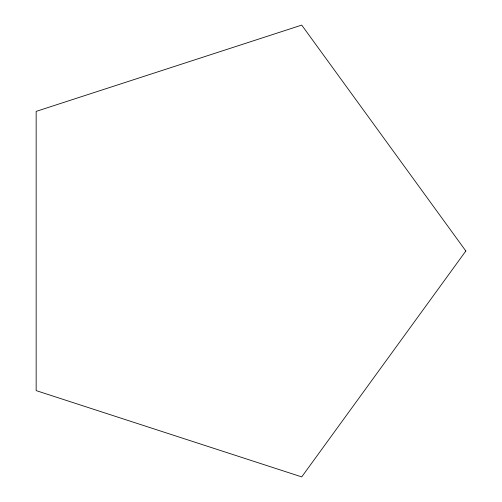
<?xml version="1.0" encoding="UTF-8"?>
<svg xmlns="http://www.w3.org/2000/svg" width="502" height="502" viewBox="0 0 502 502"><rect width="100%" height="100%" fill="white"/><g stroke="black" fill="none" stroke-linecap="round" stroke-linejoin="round"><path stroke-width="0.75" d="M465.843 251L301.721 476.9L36.157 390.612L36.157 111.388L301.721 25.1L465.843 251"/></g></svg>
